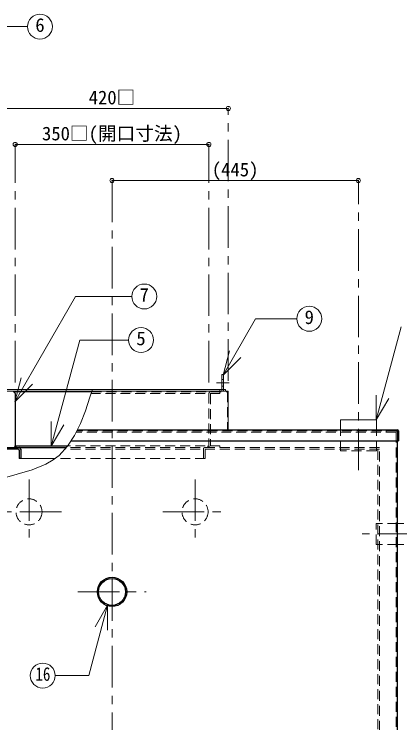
# Model space of a CAD drawing. Units: millimetres at full size, sheet at 1:15; details may follow other scales. Extents: x -3184 to 2891, y -2037 to 2178.
# Drawn here: x -2524 to -1827, y -716 to 563 of the extents above; entities that cross this region are included whole.
import ezdxf
from ezdxf.enums import TextEntityAlignment as Align

# ---------------------------------------------------------------- set-up
doc = ezdxf.new("R2010")
doc.units = ezdxf.units.MM
doc.header["$LTSCALE"] = 15
doc.header["$PDMODE"] = 32
doc.header["$PDSIZE"] = 7.5
doc.linetypes.add('CHAIN1', pattern=[8, 5, -1, 1, -1])
doc.linetypes.add('DASHED1', pattern=[1.8, 1.2, -0.6])
doc.layers.add('0-0', color=4, linetype='Continuous', lineweight=9)
doc.styles.add('ＭＳ ゴシック', font='')
doc.styles.get('ＭＳ ゴシック').set_extended_font_data('MS Gothic')

msp = doc.modelspace()

# ---------------------------------------------------------------- linework, layer by layer
at = {"layer": '0-0', "color": 7, "lineweight": 18}
for p, q in [((-2557.42, 540.52), (-2499.36, 540.52)), ((-2522.37, -136.79), (-2412.51, 53.5)), ((-2412.51, 53.5), (-2311.05, 53.5)), ((-2146.01, -88.3), (-2087.39, 13.23)), ((-2012.83, 13.23), (-2087.39, 13.23)), ((-1869.36, -169.36), (-1824.27, -1.12)), ((-2456.57, -216.95), (-2405.16, -25.1)), ((-2316.84, -25.1), (-2405.16, -25.1)), ((-2146.01, -88.3), (-2134.36, -44.83)), ((-2146.01, -88.3), (-2114.19, -56.48)), ((-2522.37, -136.79), (-2510.72, -93.33)), ((-2522.37, -136.79), (-2490.55, -104.97)), ((-2382.19, -114.13), (-2141.7, -114.13)), ((-2141.7, -117.13), (-2141.7, -114.13)), ((-2138.2, -117.13), (-2383.13, -117.13)), ((-2136.7, -118.63), (-2136.7, -187.13)), ((-1869.36, -169.36), (-1869.36, -124.36)), ((-1869.36, -169.36), (-1846.86, -130.39)), ((-2456.57, -216.95), (-2456.57, -171.95)), ((-2456.57, -216.95), (-2434.07, -177.98)), ((-1819.7, -356.13), (-1831.2, -356.13)), ((-1819.7, -394.13), (-1831.2, -394.13)), ((-2354.87, -503.92), (-2388.84, -630.72)), ((-2354.87, -503.92), (-2377.37, -542.89)), ((-2354.87, -503.92), (-2354.87, -548.92)), ((-2388.84, -630.72), (-2449.42, -630.72))]:
    msp.add_line(p, q, dxfattribs=at)
at = {"layer": '0-0'}
for p, q in [((-2556.7, 392.87), (-2136.7, 392.87)), ((-2171.7, 327.87), (-2521.7, 327.87)), ((-2346.7, 262.87), (-1901.7, 262.87)), ((-2145.2, -87.13), (-2148.2, -87.13)), ((-2148.2, -87.13), (-2148.2, -114.13)), ((-2145.2, -87.13), (-2145.2, -114.13)), ((-2541.7, -114.13), (-2382.19, -114.13)), ((-2383.13, -117.13), (-2536.7, -117.13)), ((-2524.7, -118.63), (-2383.6, -118.63)), ((-1934.2, -187.13), (-1934.2, -169.13)), ((-1869.2, -169.13), (-1934.2, -169.13)), ((-1869.2, -187.13), (-1869.2, -169.13)), ((-2511.7, -239.13), (-2449.79, -239.13))]:
    msp.add_line(p, q, dxfattribs=at)
at = {"layer": '0-0', "linetype": 'CHAIN1'}
for p, q in [((-2136.7, -98.63), (-2136.7, 392.87)), ((-2521.7, -101.63), (-2521.7, 327.87)), ((-2171.7, -101.63), (-2171.7, 327.87)), ((-2346.7, 262.87), (-2346.7, -1502.13)), ((-1901.7, -260.13), (-1901.7, 262.87)), ((-2158.2, -102.13), (-2135.2, -102.13)), ((-2496.7, -276.63), (-2496.7, -393.63)), ((-2196.7, -276.63), (-2196.7, -393.63)), ((-2438.2, -335.13), (-2555.2, -335.13)), ((-2255.2, -335.13), (-2138.2, -335.13)), ((-1431.7, -375.13), (-1894.7, -375.13)), ((-2408.2, -479.63), (-2285.2, -479.63))]:
    msp.add_line(p, q, dxfattribs=at)
at = {"layer": '0-0', "linetype": 'DASHED1'}
for p, q in [((-2148.2, -96.13), (-2145.2, -96.13)), ((-2151.7, -117.13), (-2151.7, -114.13)), ((-2148.2, -108.13), (-2145.2, -108.13)), ((-2148.2, -114.13), (-2148.2, -117.13)), ((-2145.2, -114.13), (-2145.2, -117.13)), ((-2151.7, -121.63), (-2384.54, -121.63)), ((-2383.6, -118.63), (-2138.95, -118.63)), ((-2171.7, -121.63), (-2171.7, -216.13)), ((-2168.7, -123.13), (-2168.7, -214.63)), ((-2156.7, -117.13), (-2156.7, -118.63)), ((-2151.7, -118.63), (-2151.7, -121.63)), ((-2138.2, -119.38), (-2138.2, -187.13)), ((-2157.2, -187.13), (-2157.2, -189.13)), ((-1934.2, -225.13), (-1934.2, -187.13)), ((-1869.2, -225.13), (-1869.2, -187.13)), ((-2151.7, -216.13), (-2426.46, -216.13)), ((-2173.7, -219.13), (-2173.7, -216.13)), ((-2151.7, -216.13), (-2151.7, -219.13)), ((-2181.7, -222.13), (-2181.7, -239.13)), ((-2178.7, -223.63), (-2178.7, -239.13)), ((-1869.2, -225.13), (-1934.2, -225.13)), ((-2178.7, -239.13), (-2449.79, -239.13)), ((-1869.7, -394.13), (-1869.7, -356.13)), ((-1831.2, -356.13), (-1869.7, -356.13)), ((-1831.2, -394.13), (-1869.7, -394.13))]:
    msp.add_line(p, q, dxfattribs=at)
at = {"layer": '0-0', "color": 5, "lineweight": 25}
for p, q in [((-2521.7, -121.63), (-2521.7, -216.13)), ((-2409.21, -187.13), (-1831.2, -187.13)), ((-1829.2, -189.13), (-1829.2, -207.13)), ((-2519.7, -219.13), (-2519.7, -216.13)), ((-2519.7, -216.13), (-2426.46, -216.13)), ((-2420.57, -207.13), (-1829.2, -207.13)), ((-1831.2, -1432.63), (-1831.2, -207.13)), ((-2829.7, -219.13), (-2429.05, -219.13)), ((-2516.2, -222.13), (-2829.7, -222.13)), ((-2514.7, -223.63), (-2514.7, -239.13)), ((-2511.7, -222.13), (-2511.7, -239.13)), ((-2511.7, -239.13), (-2514.7, -239.13))]:
    msp.add_line(p, q, dxfattribs=at)
at = {"layer": '0-0', "color": 7, "linetype": 'DASHED1', "lineweight": 18}
for p, q in [((-1834.2, -191.13), (-2411.16, -191.13)), ((-1832.2, -189.13), (-2410.19, -189.13)), ((-1851.2, -189.13), (-1851.2, -191.13)), ((-1831.2, -190.13), (-1831.2, -207.13)), ((-1833.2, -192.13), (-1833.2, -1431.63)), ((-1863.7, -222.13), (-2431.85, -222.13)), ((-1863.7, -219.13), (-2429.05, -219.13)), ((-1866.7, -1402.13), (-1866.7, -222.13)), ((-1863.7, -1405.13), (-1863.7, -219.13))]:
    msp.add_line(p, q, dxfattribs=at)
at = {"layer": '0-0', "color": 7, "lineweight": 18}
msp.add_lwpolyline([(-2382.19, -114.13), (-2386.66, -128.39), (-2394.71, -152.61), (-2403.71, -175.86), (-2414.26, -197.49), (-2426.97, -216.9), (-2442.43, -233.46), (-2452.89, -241.51), (-2466.01, -249.08), (-2491.27, -259.3), (-2518.36, -267.43), (-2545.47, -275.19)], dxfattribs=at)
for centre in [(-2476.86, 540.52), (-2288.55, 53.5), (-1990.33, 13.23), (-2294.34, -25.1), (-2471.92, -630.72)]:
    msp.add_circle(centre, 22.5, dxfattribs=at)
at = {"layer": '0-0', "linetype": 'DASHED1'}
for centre in [(-2496.7, -335.13), (-2196.7, -335.13)]:
    msp.add_circle(centre, 23.5, dxfattribs=at)
at = {"layer": '0-0', "color": 5, "lineweight": 25}
for radius in [26.5, 24.3]:
    msp.add_circle((-2346.7, -479.63), radius, dxfattribs=at)
for centre, radius, start, end in [((-2524.7, -121.63), 3, 0, 90), ((-1831.2, -189.13), 2, 0, 90), ((-2524.7, -216.13), 3, 270, 0), ((-2516.2, -223.63), 1.5, 0, 90), ((-2514.7, -222.13), 3, 0, 90)]:
    msp.add_arc(centre, radius, start, end, dxfattribs=at)
at = {"layer": '0-0', "linetype": 'DASHED1'}
for centre, radius, start, end in [((-2168.7, -121.63), 3, 90, 180), ((-2167.2, -123.13), 1.5, 90, 180), ((-2138.95, -119.38), 0.75, 0, 90), ((-2168.7, -216.13), 3, 180, 270), ((-2167.2, -214.63), 1.5, 180, 270), ((-2178.7, -222.13), 3, 90, 180), ((-2177.2, -223.63), 1.5, 90, 180)]:
    msp.add_arc(centre, radius, start, end, dxfattribs=at)
at = {"layer": '0-0', "color": 7, "lineweight": 18}
msp.add_arc((-2138.2, -118.63), 1.5, 0, 90, dxfattribs=at)
at = {"layer": '0-0', "color": 7, "linetype": 'DASHED1', "lineweight": 18}
for centre, radius in [((-1834.2, -192.13), 1), ((-1833.2, -191.13), 2), ((-1832.2, -190.13), 1)]:
    msp.add_arc(centre, radius, 0, 90, dxfattribs=at)
at = {"layer": '0-0', "color": 1}
for p in [(-2136.7, 392.87), (-2521.7, 327.87), (-2171.7, 327.87), (-2346.7, 262.87), (-1901.7, 262.87)]:
    msp.add_point(p, dxfattribs=at)

# ---------------------------------------------------------------- texts
at = {"layer": '0-0', "color": 7, "style": 'ＭＳ ゴシック'}
for s, p in [('6', (-2485.3, 523.65)), ('420□', (-2388.89, 392.87)), ('350□(開口寸法)', (-2473.26, 327.87)), ('(445)', (-2166.39, 262.87)), ('7', (-2296.98, 36.62)), ('9', (-1998.77, -3.65)), ('5', (-2302.78, -41.97))]:
    msp.add_text(s, height=24.74, dxfattribs=at).set_placement(p, align=Align.BOTTOM_LEFT)
at = {"layer": '0-0', "color": 7, "style": 'ＭＳ ゴシック', "width": 0.8}
msp.add_text('16', height=24.74, dxfattribs=at).set_placement((-2485.04, -647.6), align=Align.BOTTOM_LEFT)

doc.saveas('drawing.dxf')
